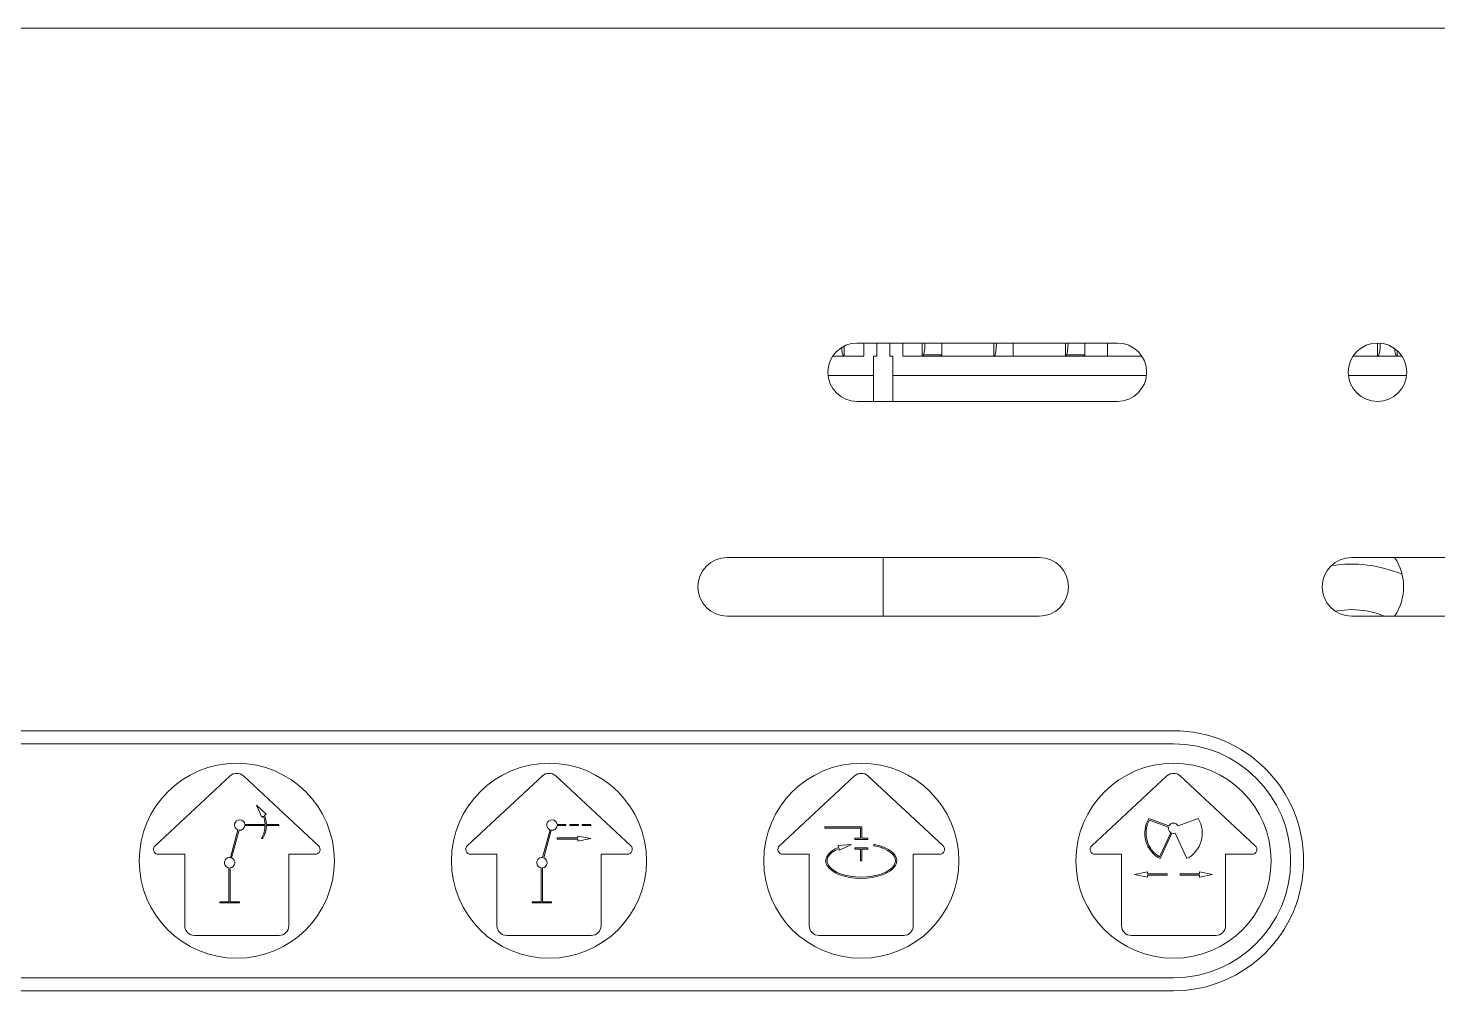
# Model space of a CAD drawing. Header units: millimetres. Extents: x 157 to 416, y 629 to 713.
# Drawn here: x 163.1 to 167.434, y 647.468 to 650.429 of the extents above; entities that cross this region are included whole.
import ezdxf

# ---------------------------------------------------------------- set-up
doc = ezdxf.new("R2010")
doc.units = ezdxf.units.MM

msp = doc.modelspace()

# ---------------------------------------------------------------- linework, layer by layer
at = {"color": 8, "linetype": 'Continuous', "lineweight": 15}
msp.add_line((160.7363, 650.4289), (167.7739, 650.4289), dxfattribs=at)
at = {"color": 7, "linetype": 'Continuous', "lineweight": 15}
for p, q in [((165.6088, 649.451), (165.6088, 649.4204)), ((166.4488, 649.4604), (165.6488, 649.4604)), ((165.6688, 649.4604), (165.6688, 649.4204)), ((165.7088, 649.4204), (165.7088, 649.4604)), ((165.7488, 649.4604), (165.7488, 649.4204)), ((165.7888, 649.4204), (165.7888, 649.4604)), ((165.8488, 649.4204), (165.8488, 649.4604)), ((165.9088, 649.4604), (165.9088, 649.4204)), ((166.0688, 649.4204), (166.0688, 649.4604)), ((166.1288, 649.4604), (166.1288, 649.4204)), ((166.2888, 649.4204), (166.2888, 649.4604)), ((166.3488, 649.4604), (166.3488, 649.4204)), ((166.4188, 649.4604), (166.4188, 649.4204)), ((167.2488, 649.4204), (167.2488, 649.4604)), ((165.6688, 649.4204), (165.574, 649.4204)), ((165.6049, 649.4243), (165.6088, 649.4204)), ((165.6988, 649.4204), (165.6988, 649.2804)), ((165.6988, 649.4204), (165.7088, 649.4204)), ((165.7488, 649.4204), (165.7588, 649.4204)), ((165.7588, 649.3604), (165.7588, 649.4204)), ((166.4188, 649.4204), (165.7888, 649.4204)), ((165.8528, 649.4243), (165.8488, 649.4204)), ((165.9049, 649.4243), (165.8528, 649.4243)), ((165.9049, 649.4243), (165.9088, 649.4204)), ((166.0728, 649.4243), (166.0688, 649.4204)), ((166.2928, 649.4243), (166.2888, 649.4204)), ((166.3449, 649.4243), (166.2928, 649.4243)), ((166.3449, 649.4243), (166.3488, 649.4204)), ((166.4188, 649.4204), (166.5236, 649.4204)), ((167.3236, 649.4204), (167.174, 649.4204)), ((167.2528, 649.4243), (167.2488, 649.4204)), ((167.3049, 649.4243), (167.3088, 649.4204)), ((167.3088, 649.4374), (167.3088, 649.4204)), ((165.5594, 649.3604), (165.6988, 649.3604)), ((165.7588, 649.3604), (166.5383, 649.3604)), ((165.7588, 649.3604), (165.7588, 649.2804)), ((167.1594, 649.3604), (167.3383, 649.3604)), ((166.4488, 649.2804), (165.6488, 649.2804)), ((166.2088, 648.8004), (165.2488, 648.8004)), ((165.7288, 648.6204), (165.7288, 648.8004)), ((168.1288, 648.8004), (167.1688, 648.8004)), ((165.2488, 648.6204), (166.2088, 648.6204)), ((167.1688, 648.6204), (168.1288, 648.6204)), ((166.6214, 648.2677), (161.8214, 648.2677)), ((166.6214, 648.2277), (161.8214, 648.2277)), ((163.7209, 648.1287), (163.49, 647.9137)), ((163.9928, 647.9137), (163.7618, 648.1287)), ((164.6809, 648.1287), (164.45, 647.9137)), ((164.9528, 647.9137), (164.7218, 648.1287)), ((165.6409, 648.1287), (165.41, 647.9137)), ((165.9128, 647.9137), (165.6818, 648.1287)), ((166.6009, 648.1287), (166.37, 647.9137)), ((166.8728, 647.9137), (166.6418, 648.1287)), ((163.8019, 648.0391), (163.8185, 648.0018)), ((163.8317, 648.0112), (163.8019, 648.0391)), ((163.8268, 648.0077), (163.8317, 648.0112)), ((163.8284, 647.9798), (163.7663, 647.9798)), ((163.7663, 647.9758), (163.8284, 647.9758)), ((163.8185, 648.0018), (163.8234, 648.0053)), ((163.8704, 647.9798), (163.8324, 647.9798)), ((163.8324, 647.9758), (163.8704, 647.9758)), ((163.8704, 647.9758), (163.8704, 647.9798)), ((164.753, 647.9798), (164.7263, 647.9798)), ((164.7263, 647.9758), (164.753, 647.9758)), ((164.753, 647.9758), (164.753, 647.9798)), ((164.765, 647.9798), (164.765, 647.9758)), ((164.7917, 647.9798), (164.765, 647.9798)), ((164.765, 647.9758), (164.7917, 647.9758)), ((164.7917, 647.9758), (164.7917, 647.9798)), ((164.8037, 647.9798), (164.8037, 647.9758)), ((164.8304, 647.9798), (164.8037, 647.9798)), ((164.8037, 647.9758), (164.8304, 647.9758)), ((164.8304, 647.9758), (164.8304, 647.9798)), ((165.6634, 647.9717), (165.5494, 647.9717)), ((165.5494, 647.9717), (165.5494, 647.9677)), ((165.5494, 647.9677), (165.6594, 647.9677)), ((165.6594, 647.9677), (165.6594, 647.9376)), ((165.6634, 647.9376), (165.6634, 647.9717)), ((166.6072, 647.975), (166.5453, 647.9975)), ((166.6058, 647.9712), (166.5471, 647.9926)), ((166.6974, 647.9975), (166.6356, 647.975)), ((163.7444, 647.963), (163.7216, 647.8777)), ((163.7254, 647.8767), (163.7483, 647.962)), ((164.7044, 647.963), (164.6816, 647.8777)), ((164.6854, 647.8767), (164.7083, 647.962)), ((164.7263, 647.9378), (164.7263, 647.9338)), ((164.7904, 647.9378), (164.7263, 647.9378)), ((164.7263, 647.9338), (164.7904, 647.9338)), ((164.7904, 647.9438), (164.7904, 647.9378)), ((164.8304, 647.9358), (164.7904, 647.9438)), ((164.7904, 647.9278), (164.8304, 647.9358)), ((164.7904, 647.9338), (164.7904, 647.9278)), ((165.6594, 647.9376), (165.6414, 647.9376)), ((165.6414, 647.9376), (165.6414, 647.9336)), ((165.6414, 647.9336), (165.6814, 647.9336)), ((165.6814, 647.9376), (165.6634, 647.9376)), ((165.6814, 647.9336), (165.6814, 647.9376)), ((166.5782, 647.8799), (166.6129, 647.9541)), ((166.58, 647.8743), (166.6165, 647.9524)), ((166.6263, 647.9524), (166.6627, 647.8743)), ((163.5002, 647.8877), (163.5814, 647.8877)), ((163.5814, 647.8877), (163.5814, 647.6679)), ((163.9014, 647.8877), (163.9825, 647.8877)), ((163.9014, 647.6679), (163.9014, 647.8877)), ((164.4602, 647.8877), (164.5414, 647.8877)), ((164.5414, 647.8877), (164.5414, 647.6679)), ((164.8614, 647.6679), (164.8614, 647.8877)), ((164.8614, 647.8877), (164.9425, 647.8877)), ((165.4202, 647.8877), (165.5014, 647.8877)), ((165.5014, 647.8877), (165.5014, 647.6679)), ((165.6314, 647.9176), (165.5907, 647.9152)), ((165.5907, 647.9152), (165.5922, 647.9094)), ((165.5932, 647.9057), (165.5947, 647.8999)), ((165.5947, 647.8999), (165.6314, 647.9176)), ((165.6814, 647.9077), (165.6414, 647.9077)), ((165.6414, 647.9077), (165.6414, 647.9037)), ((165.6414, 647.9037), (165.6594, 647.9037)), ((165.6594, 647.9037), (165.6594, 647.8677)), ((165.6634, 647.8677), (165.6634, 647.9037)), ((165.6634, 647.9037), (165.6814, 647.9037)), ((165.6814, 647.9037), (165.6814, 647.9077)), ((165.8214, 647.8877), (165.9025, 647.8877)), ((165.8214, 647.6679), (165.8214, 647.8877)), ((166.3802, 647.8877), (166.4614, 647.8877)), ((166.4614, 647.8877), (166.4614, 647.6679)), ((166.7814, 647.8877), (166.8625, 647.8877)), ((166.7814, 647.6679), (166.7814, 647.8877)), ((163.7174, 647.846), (163.7174, 647.7419)), ((163.7214, 647.7419), (163.7214, 647.846)), ((164.6774, 647.846), (164.6774, 647.7419)), ((164.6814, 647.7419), (164.6814, 647.846)), ((165.6594, 647.8677), (165.6634, 647.8677)), ((166.5414, 647.8337), (166.5014, 647.8257)), ((166.5014, 647.8257), (166.5414, 647.8177)), ((166.5414, 647.8277), (166.5414, 647.8337)), ((166.6014, 647.8277), (166.5414, 647.8277)), ((166.5414, 647.8177), (166.5414, 647.8237)), ((166.5414, 647.8237), (166.6014, 647.8237)), ((166.6014, 647.8237), (166.6014, 647.8277)), ((166.7014, 647.8277), (166.6414, 647.8277)), ((166.6414, 647.8277), (166.6414, 647.8237)), ((166.6414, 647.8237), (166.7014, 647.8237)), ((166.7414, 647.8257), (166.7014, 647.8337)), ((166.7014, 647.8337), (166.7014, 647.8277)), ((166.7014, 647.8177), (166.7414, 647.8257)), ((166.7014, 647.8237), (166.7014, 647.8177)), ((163.6894, 647.7419), (163.6894, 647.7379)), ((163.7174, 647.7419), (163.6894, 647.7419)), ((163.6894, 647.7379), (163.7494, 647.7379)), ((163.7494, 647.7419), (163.7214, 647.7419)), ((163.7494, 647.7379), (163.7494, 647.7419)), ((164.6494, 647.7419), (164.6494, 647.7379)), ((164.6774, 647.7419), (164.6494, 647.7419)), ((164.6494, 647.7379), (164.7094, 647.7379)), ((164.7094, 647.7419), (164.6814, 647.7419)), ((164.7094, 647.7379), (164.7094, 647.7419)), ((163.6114, 647.6379), (163.8714, 647.6379)), ((164.5714, 647.6379), (164.8314, 647.6379)), ((165.5314, 647.6379), (165.7914, 647.6379)), ((166.4914, 647.6379), (166.7514, 647.6379)), ((161.8214, 647.5077), (166.6214, 647.5077)), ((161.8214, 647.4677), (166.6214, 647.4677))]:
    msp.add_line(p, q, dxfattribs=at)
at = {"color": 7, "linetype": 'Continuous', "lineweight": 15, "flags": 128}
msp.add_lwpolyline([(167.1188, 648.6355), (167.126, 648.6368), (167.1688, 648.6404)], dxfattribs=at)
at = {"color": 7, "linetype": 'Continuous', "lineweight": 15}
for centre, radius in [((167.2488, 649.3704), 0.09), ((163.7414, 647.8677), 0.3), ((164.7014, 647.8677), 0.3), ((165.6614, 647.8677), 0.3), ((166.6214, 647.8677), 0.3)]:
    msp.add_circle(centre, radius, dxfattribs=at)
for centre, radius, start, end in [((165.6488, 649.3704), 0.09, 90, 270), ((166.4488, 649.3704), 0.09, 270, 90), ((165.2488, 648.7104), 0.09, 90, 270), ((166.2088, 648.7104), 0.09, 270, 90), ((167.1688, 648.7104), 0.09, 90, 270), ((167.1688, 648.7104), 0.16, 325.7711, 34.2289), ((167.1688, 648.3804), 0.4, 67.1598, 98.93), ((167.1688, 648.3804), 0.26, 67.3801, 90), ((166.6214, 647.8677), 0.4, 270, 90), ((166.6214, 647.8677), 0.36, 270, 90), ((163.7414, 648.1067), 0.03, 47.048, 132.952), ((164.7014, 648.1067), 0.03, 47.048, 132.952), ((165.6614, 648.1067), 0.03, 47.048, 132.952), ((166.6214, 648.1067), 0.03, 47.048, 132.952), ((163.7504, 647.9778), 0.016, 7.1808, 247.8192), ((163.7504, 647.9778), 0.016, 262.1808, 352.8192), ((163.7504, 647.9778), 0.078, 330, 358.5307), ((163.7504, 647.9778), 0.082, 330, 358.6024), ((163.7504, 647.9778), 0.078, 1.4693, 20.6654), ((163.7504, 647.9778), 0.082, 1.3976, 21.4054), ((164.7104, 647.9778), 0.016, 7.1808, 247.8192), ((164.7104, 647.9778), 0.016, 262.1808, 352.8192), ((166.6214, 647.9524), 0.0884, 149.3531, 242.1169), ((166.6214, 647.9524), 0.0844, 151.5975, 239.257), ((166.6214, 647.9677), 0.016, 167.1808, 237.8192), ((166.6214, 647.9677), 0.016, 27.1808, 152.8192), ((166.6214, 647.9524), 0.0884, 297.8831, 30.6469), ((163.8197, 647.9378), 0.002, 150, 330), ((166.6214, 647.9677), 0.016, 252.1808, 287.8192), ((163.5002, 647.9027), 0.015, 132.952, 270), ((163.9825, 647.9027), 0.015, 270, 47.048), ((164.4602, 647.9027), 0.015, 132.952, 270), ((164.9425, 647.9027), 0.015, 270, 47.048), ((165.4202, 647.9027), 0.015, 132.952, 270), ((165.7014, 647.9159), 0.00196, 78.8227, 259.0178), ((165.9025, 647.9027), 0.015, 270, 47.048), ((166.3802, 647.9027), 0.015, 132.952, 270), ((166.8625, 647.9027), 0.015, 270, 47.048), ((163.7194, 647.8619), 0.016, 82.1808, 262.8192), ((163.7194, 647.8619), 0.016, 277.1808, 67.8192), ((164.6794, 647.8619), 0.016, 82.1808, 262.8192), ((164.6794, 647.8619), 0.016, 277.1808, 67.8192), ((163.6114, 647.6679), 0.03, 180, 270), ((163.8714, 647.6679), 0.03, 270, 0), ((164.5714, 647.6679), 0.03, 180, 270), ((164.8314, 647.6679), 0.03, 270, 0), ((165.5314, 647.6679), 0.03, 180, 270), ((165.7914, 647.6679), 0.03, 270, 0), ((166.4914, 647.6679), 0.03, 180, 270), ((166.7514, 647.6679), 0.03, 270, 0)]:
    msp.add_arc(centre, radius, start, end, dxfattribs=at)
for centre, major_axis, ratio, start_param, end_param in [((165.6053, 649.4841), (0, 0.06), 0.087489, 2.242758, 3.054326), ((165.8523, 649.4841), (0, 0.06), 0.087489, 3.228859, 4.3058), ((166.0723, 649.4841), (0, 0.06), 0.087489, 3.228859, 4.3058), ((166.2923, 649.4841), (0, 0.06), 0.087489, 3.228859, 4.3058), ((167.2523, 649.4841), (0, 0.06), 0.087489, 3.228859, 4.298819), ((167.3053, 649.4841), (0, 0.06), 0.087489, 2.317036, 3.054326), ((165.6614, 647.8677), (0.109, 0), 0.495413, 2.258619, 7.474472), ((165.6614, 647.8677), (-0.105, 0), 0.47619, 5.419768, 10.608599)]:
    msp.add_ellipse(centre, major_axis=major_axis, ratio=ratio, start_param=start_param, end_param=end_param, dxfattribs=at)

doc.saveas('drawing.dxf')
